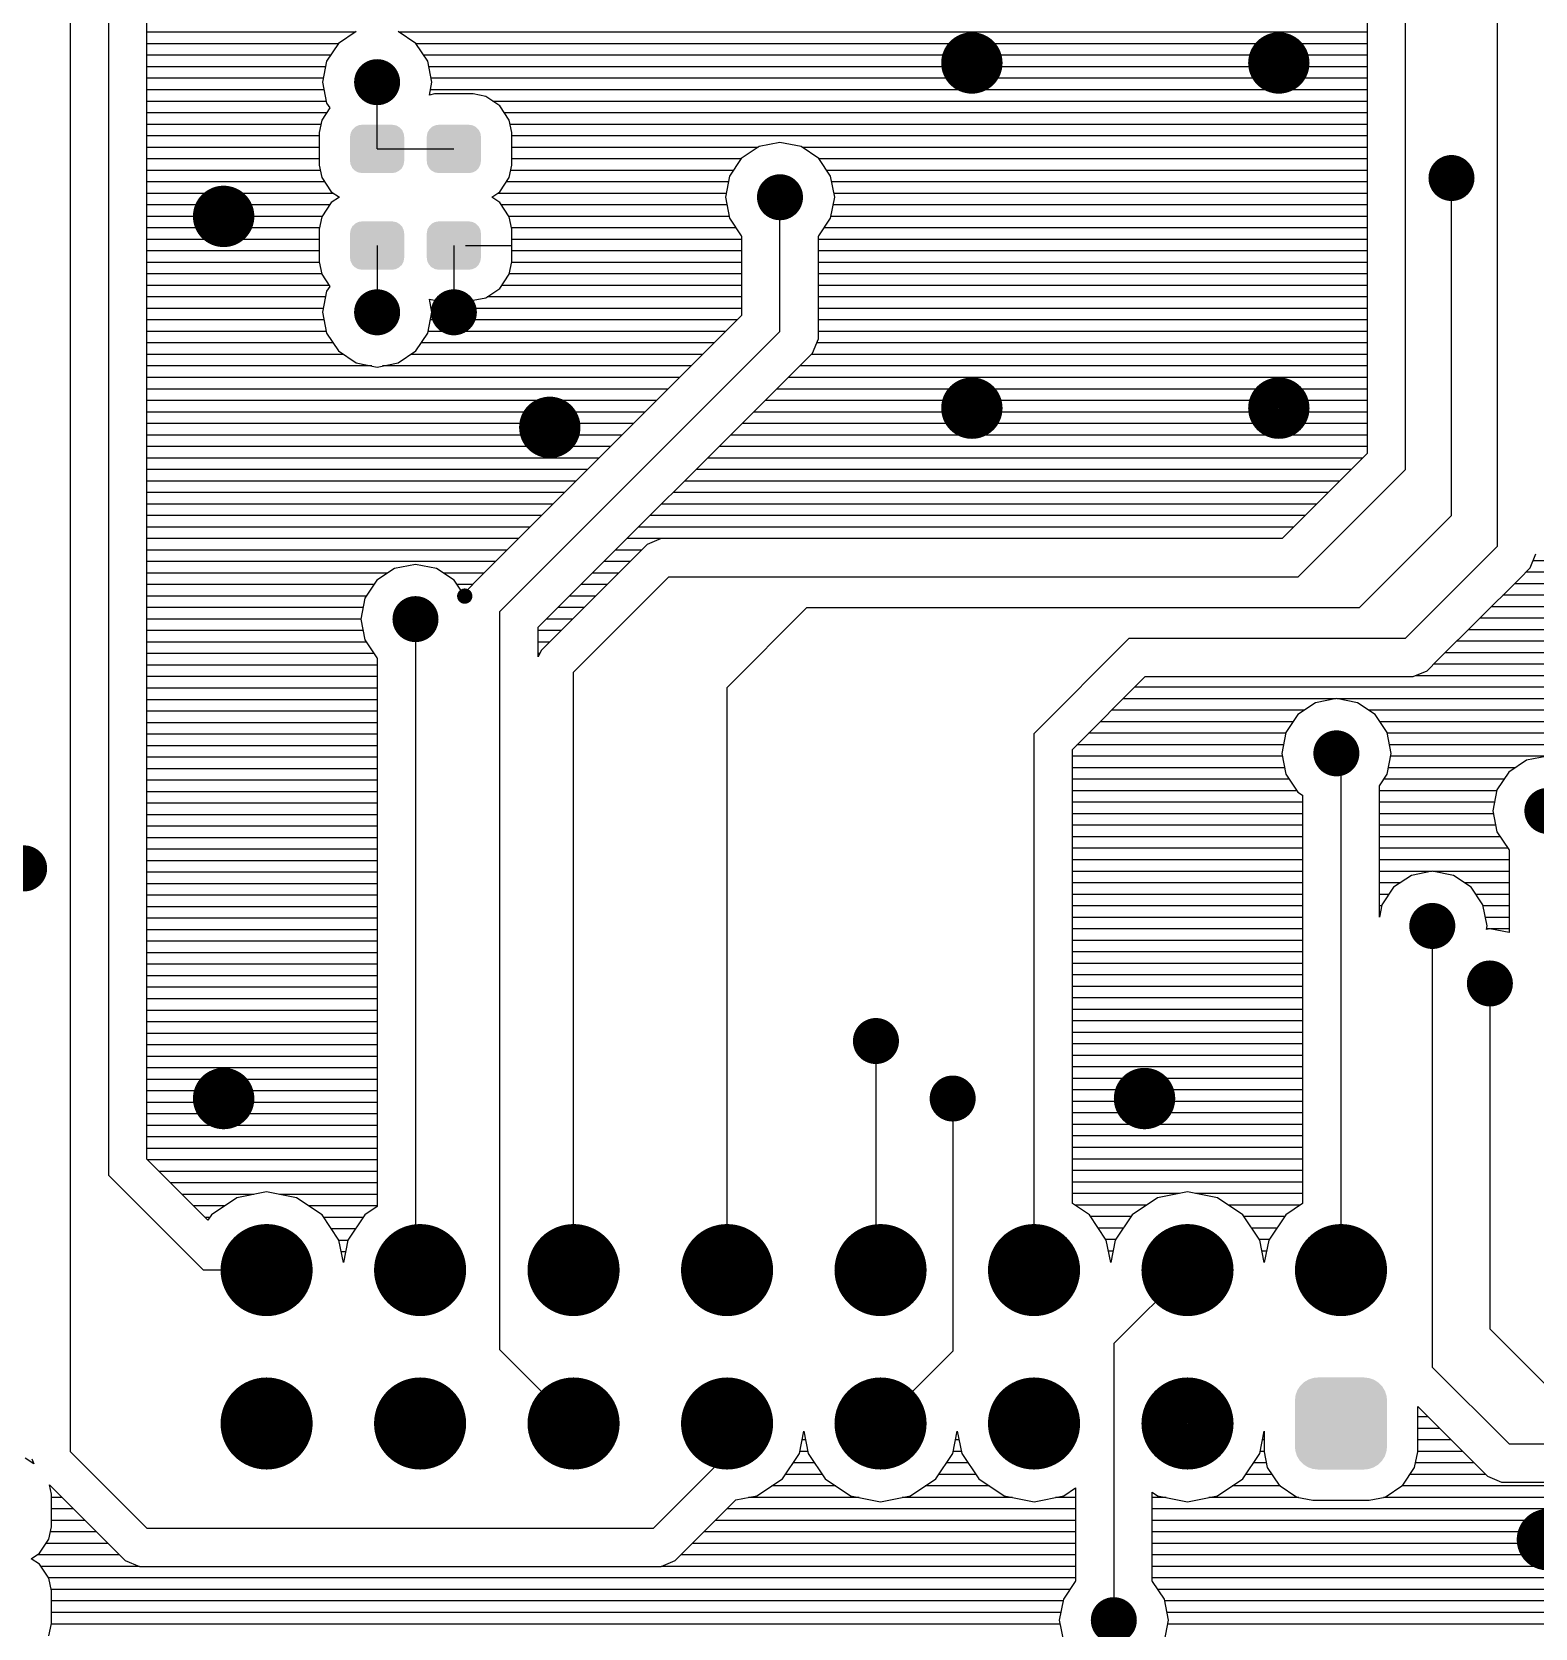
# Model space of a CAD drawing. Extents: x 295 to 953, y 10 to 290.
# Drawn here: x 622 to 676.7, y 134.7 to 192.8 of the extents above; entities that cross this region are included whole.
import ezdxf

# ---------------------------------------------------------------- set-up
doc = ezdxf.new("R2010")
doc.units = 0
doc.header["$LTSCALE"] = 5
doc.header["$MEASUREMENT"] = 0
doc.layers.get('0').update_dxf_attribs({"linetype": 'CONTINUOUS', "lineweight": 25})
doc.layers.add('DV-DPO-A6_BOT', color=7, linetype='CONTINUOUS')

msp = doc.modelspace()

# ---------------------------------------------------------------- linework, layer by layer
for points, const_width in [([(656.757, 191.657, -1), (655.64, 191.657, -1)], 1.118), ([(667.933, 191.657, -1), (666.816, 191.657, -1)], 1.118), ([(634.964, 190.958, -1), (634.126, 190.958, -1)], 0.838), ([(674.08, 187.466, -1), (673.242, 187.466, -1)], 0.838), ([(649.632, 186.767, -1), (648.794, 186.767, -1)], 0.838), ([(629.516, 186.069, -1), (628.398, 186.069, -1)], 1.118), ([(634.964, 182.576, -1), (634.126, 182.576, -1)], 0.838), ([(637.758, 182.576, -1), (636.92, 182.576, -1)], 0.838), ([(656.757, 179.084, -1), (655.64, 179.084, -1)], 1.118), ([(667.933, 179.084, -1), (666.816, 179.084, -1)], 1.118), ([(641.39, 178.385, -1), (640.273, 178.385, -1)], 1.118), ([(636.361, 171.4, -1), (635.523, 171.4, -1)], 0.838), ([(637.875, 172.238, -1), (637.596, 172.238, -1)], 0.279), ([(669.889, 166.511, -1), (669.051, 166.511, -1)], 0.838), ([(677.572, 164.415, -1), (676.734, 164.415, -1)], 0.838), ([(622.112, 162.32, -1), (621.273, 162.32, -1)], 0.838), ([(673.381, 160.224, -1), (672.543, 160.224, -1)], 0.838), ([(675.477, 158.129, -1), (674.639, 158.129, -1)], 0.838), ([(653.125, 156.033, -1), (652.287, 156.033, -1)], 0.838), ([(629.516, 153.938, -1), (628.398, 153.938, -1)], 1.118), ([(655.919, 153.938, -1), (655.081, 153.938, -1)], 0.838), ([(663.044, 153.938, -1), (661.926, 153.938, -1)], 1.118), ([(631.36, 147.69, -1), (629.683, 147.69, -1)], 1.676), ([(636.948, 147.69, -1), (635.271, 147.69, -1)], 1.676), ([(642.536, 147.69, -1), (640.859, 147.69, -1)], 1.676), ([(648.124, 147.69, -1), (646.447, 147.69, -1)], 1.676), ([(653.712, 147.69, -1), (652.035, 147.69, -1)], 1.676), ([(659.3, 147.69, -1), (657.623, 147.69, -1)], 1.676), ([(664.888, 147.69, -1), (663.211, 147.69, -1)], 1.676), ([(670.476, 147.69, -1), (668.799, 147.69, -1)], 1.676), ([(631.36, 142.102, -1), (629.683, 142.102, -1)], 1.676), ([(636.948, 142.102, -1), (635.271, 142.102, -1)], 1.676), ([(642.536, 142.102, -1), (640.859, 142.102, -1)], 1.676), ([(648.124, 142.102, -1), (646.447, 142.102, -1)], 1.676), ([(653.712, 142.102, -1), (652.035, 142.102, -1)], 1.676), ([(659.3, 142.102, -1), (657.623, 142.102, -1)], 1.676), ([(664.888, 142.102, -1), (663.211, 142.102, -1)], 1.676), ([(677.712, 137.872, -1), (676.595, 137.872, -1)], 1.118), ([(661.786, 134.938, -1), (660.948, 134.938, -1)], 0.838)]:
    msp.add_lwpolyline(points, format="xyb", close=True, dxfattribs=dict(const_width=const_width))
for points in [[(635.534, 188.086), (635.534, 188.969), (633.556, 188.086), (633.556, 188.969)], [(635.531, 188.969), (635.513, 189.093), (633.559, 188.969), (633.579, 189.093)], [(635.513, 189.093), (635.507, 189.107), (633.579, 189.093), (633.581, 189.107)], [(635.507, 189.107), (635.453, 189.219), (633.581, 189.107), (633.639, 189.219)], [(635.453, 189.219), (635.442, 189.23), (633.639, 189.219), (633.645, 189.23)], [(635.442, 189.23), (635.356, 189.319), (633.645, 189.23), (633.736, 189.319)], [(635.356, 189.319), (635.34, 189.328), (633.736, 189.319), (633.745, 189.328)], [(635.34, 189.328), (635.233, 189.384), (633.745, 189.328), (633.862, 189.384)], [(635.233, 189.384), (635.206, 189.389), (633.862, 189.384), (633.871, 189.389)], [(635.206, 189.389), (635.095, 189.407), (633.871, 189.389), (633.994, 189.407)], [(638.328, 188.086), (638.328, 188.969), (636.35, 188.086), (636.35, 188.969)], [(638.325, 188.969), (638.307, 189.093), (636.353, 188.969), (636.373, 189.093)], [(638.307, 189.093), (638.301, 189.107), (636.373, 189.093), (636.375, 189.107)], [(638.301, 189.107), (638.247, 189.219), (636.375, 189.107), (636.433, 189.219)], [(638.247, 189.219), (638.236, 189.23), (636.433, 189.219), (636.439, 189.23)], [(638.236, 189.23), (638.15, 189.319), (636.439, 189.23), (636.53, 189.319)], [(638.15, 189.319), (638.134, 189.328), (636.53, 189.319), (636.539, 189.328)], [(638.134, 189.328), (638.027, 189.384), (636.539, 189.328), (636.656, 189.384)], [(638.027, 189.384), (638, 189.389), (636.656, 189.384), (636.665, 189.389)], [(638, 189.389), (637.889, 189.407), (636.665, 189.389), (636.788, 189.407)], [(635.511, 187.962), (635.531, 188.086), (633.576, 187.962), (633.559, 188.086)], [(635.509, 187.948), (635.511, 187.962), (633.583, 187.948), (633.576, 187.962)], [(635.451, 187.836), (635.509, 187.948), (633.637, 187.836), (633.583, 187.948)], [(635.445, 187.824), (635.451, 187.836), (633.648, 187.824), (633.637, 187.836)], [(635.353, 187.735), (635.445, 187.824), (633.733, 187.735), (633.648, 187.824)], [(638.305, 187.962), (638.325, 188.086), (636.37, 187.962), (636.353, 188.086)], [(638.303, 187.948), (638.305, 187.962), (636.377, 187.948), (636.37, 187.962)], [(638.245, 187.836), (638.303, 187.948), (636.431, 187.836), (636.377, 187.948)], [(638.239, 187.824), (638.245, 187.836), (636.442, 187.824), (636.431, 187.836)], [(638.147, 187.735), (638.239, 187.824), (636.527, 187.735), (636.442, 187.824)], [(635.345, 187.727), (635.353, 187.735), (633.75, 187.727), (633.733, 187.735)], [(635.228, 187.67), (635.345, 187.727), (633.857, 187.67), (633.75, 187.727)], [(635.219, 187.666), (635.228, 187.67), (633.883, 187.666), (633.857, 187.67)], [(635.095, 187.647), (635.219, 187.666), (633.994, 187.647), (633.883, 187.666)], [(638.139, 187.727), (638.147, 187.735), (636.544, 187.727), (636.527, 187.735)], [(638.022, 187.67), (638.139, 187.727), (636.651, 187.67), (636.544, 187.727)], [(638.013, 187.666), (638.022, 187.67), (636.677, 187.666), (636.651, 187.67)], [(637.889, 187.647), (638.013, 187.666), (636.788, 187.647), (636.677, 187.666)], [(635.531, 185.448), (635.513, 185.572), (633.559, 185.448), (633.579, 185.572)], [(635.513, 185.572), (635.507, 185.586), (633.579, 185.572), (633.581, 185.586)], [(635.507, 185.586), (635.453, 185.698), (633.581, 185.586), (633.639, 185.698)], [(635.453, 185.698), (635.442, 185.71), (633.639, 185.698), (633.645, 185.71)], [(635.442, 185.71), (635.356, 185.799), (633.645, 185.71), (633.736, 185.799)], [(635.356, 185.799), (635.34, 185.807), (633.736, 185.799), (633.745, 185.807)], [(635.34, 185.807), (635.233, 185.864), (633.745, 185.807), (633.862, 185.864)], [(635.233, 185.864), (635.206, 185.868), (633.862, 185.864), (633.871, 185.868)], [(635.206, 185.868), (635.095, 185.887), (633.871, 185.868), (633.994, 185.887)], [(638.325, 185.448), (638.307, 185.572), (636.353, 185.448), (636.373, 185.572)], [(638.307, 185.572), (638.301, 185.586), (636.373, 185.572), (636.375, 185.586)], [(638.301, 185.586), (638.247, 185.698), (636.375, 185.586), (636.433, 185.698)], [(638.247, 185.698), (638.236, 185.71), (636.433, 185.698), (636.439, 185.71)], [(638.236, 185.71), (638.15, 185.799), (636.439, 185.71), (636.53, 185.799)], [(638.15, 185.799), (638.134, 185.807), (636.53, 185.799), (636.539, 185.807)], [(638.134, 185.807), (638.027, 185.864), (636.539, 185.807), (636.656, 185.864)], [(638.027, 185.864), (638, 185.868), (636.656, 185.864), (636.665, 185.868)], [(638, 185.868), (637.889, 185.887), (636.665, 185.868), (636.788, 185.887)], [(635.534, 184.565), (635.534, 185.448), (633.556, 184.565), (633.556, 185.448)], [(638.328, 184.565), (638.328, 185.448), (636.35, 184.565), (636.35, 185.448)], [(635.511, 184.442), (635.531, 184.565), (633.576, 184.442), (633.559, 184.565)], [(635.509, 184.428), (635.511, 184.442), (633.583, 184.428), (633.576, 184.442)], [(635.451, 184.316), (635.509, 184.428), (633.637, 184.316), (633.583, 184.428)], [(635.445, 184.304), (635.451, 184.316), (633.648, 184.304), (633.637, 184.316)], [(635.353, 184.215), (635.445, 184.304), (633.733, 184.215), (633.648, 184.304)], [(638.305, 184.442), (638.325, 184.565), (636.37, 184.442), (636.353, 184.565)], [(638.303, 184.428), (638.305, 184.442), (636.377, 184.428), (636.37, 184.442)], [(638.245, 184.316), (638.303, 184.428), (636.431, 184.316), (636.377, 184.428)], [(638.239, 184.304), (638.245, 184.316), (636.442, 184.304), (636.431, 184.316)], [(638.147, 184.215), (638.239, 184.304), (636.527, 184.215), (636.442, 184.304)], [(635.345, 184.206), (635.353, 184.215), (633.75, 184.206), (633.733, 184.215)], [(635.228, 184.15), (635.345, 184.206), (633.857, 184.15), (633.75, 184.206)], [(635.219, 184.145), (635.228, 184.15), (633.883, 184.145), (633.857, 184.15)], [(635.095, 184.127), (635.219, 184.145), (633.994, 184.127), (633.883, 184.145)], [(638.139, 184.206), (638.147, 184.215), (636.544, 184.206), (636.527, 184.215)], [(638.022, 184.15), (638.139, 184.206), (636.651, 184.15), (636.544, 184.206)], [(638.013, 184.145), (638.022, 184.15), (636.677, 184.145), (636.651, 184.15)], [(637.889, 184.127), (638.013, 184.145), (636.788, 184.127), (636.677, 184.145)], [(671.011, 143.585), (670.974, 143.609), (668.269, 143.585), (668.294, 143.609)], [(670.974, 143.609), (670.849, 143.691), (668.294, 143.609), (668.433, 143.691)], [(670.849, 143.691), (670.803, 143.707), (668.433, 143.691), (668.461, 143.707)], [(670.803, 143.707), (670.668, 143.756), (668.461, 143.707), (668.62, 143.756)], [(670.668, 143.756), (670.598, 143.764), (668.62, 143.756), (668.646, 143.764)], [(670.598, 143.764), (670.476, 143.779), (668.646, 143.764), (668.799, 143.779)], [(671.314, 142.94), (671.3, 143.094), (667.961, 142.94), (667.979, 143.094)], [(671.3, 143.094), (671.288, 143.132), (667.979, 143.094), (667.983, 143.132)], [(671.288, 143.132), (671.243, 143.279), (667.983, 143.132), (668.036, 143.279)], [(671.243, 143.279), (671.222, 143.314), (668.036, 143.279), (668.049, 143.314)], [(671.222, 143.314), (671.145, 143.445), (668.049, 143.314), (668.135, 143.445)], [(671.145, 143.445), (671.115, 143.476), (668.135, 143.445), (668.155, 143.476)], [(671.115, 143.476), (671.011, 143.585), (668.155, 143.476), (668.269, 143.585)], [(671.314, 141.264), (671.314, 142.94), (667.961, 141.264), (667.961, 142.94)], [(671.296, 141.11), (671.314, 141.264), (667.975, 141.11), (667.961, 141.264)], [(671.292, 141.072), (671.296, 141.11), (667.987, 141.072), (667.975, 141.11)], [(671.239, 140.926), (671.292, 141.072), (668.032, 140.926), (667.987, 141.072)], [(671.226, 140.89), (671.239, 140.926), (668.053, 140.89), (668.032, 140.926)], [(671.14, 140.759), (671.226, 140.89), (668.13, 140.759), (668.053, 140.89)], [(671.12, 140.728), (671.14, 140.759), (668.16, 140.728), (668.13, 140.759)], [(671.006, 140.619), (671.12, 140.728), (668.264, 140.619), (668.16, 140.728)], [(670.981, 140.595), (671.006, 140.619), (668.301, 140.595), (668.264, 140.619)], [(670.842, 140.514), (670.981, 140.595), (668.426, 140.514), (668.301, 140.595)], [(670.814, 140.497), (670.842, 140.514), (668.472, 140.497), (668.426, 140.514)], [(670.655, 140.448), (670.814, 140.497), (668.607, 140.448), (668.472, 140.497)], [(670.629, 140.44), (670.655, 140.448), (668.677, 140.44), (668.607, 140.448)], [(670.476, 140.426), (670.629, 140.44), (668.799, 140.426), (668.677, 140.44)]]:
    msp.add_solid(points)
at = {"layer": 'DV-DPO-A6_BOT'}
for p, q in [((624.766, 221.273), (624.766, 151.144)), ((626.163, 151.725), (626.163, 220.999)), ((623.369, 220.435), (623.369, 141.085)), ((670.587, 215.685), (670.587, 177.43)), ((671.984, 176.848), (671.984, 215.406)), ((675.337, 174.054), (675.337, 214.288)), ((633.746, 192.774), (626.163, 192.774)), ((633.785, 192.802), (633.137, 192.372)), ((635.959, 192.372), (635.31, 192.802)), ((670.587, 192.774), (635.35, 192.774)), ((633.131, 192.355), (626.163, 192.355)), ((632.846, 191.936), (626.163, 191.936)), ((633.137, 192.372), (632.706, 191.724)), ((636.389, 191.724), (635.959, 192.372)), ((670.587, 192.355), (635.964, 192.355)), ((670.587, 191.936), (636.249, 191.936)), ((632.667, 191.517), (626.163, 191.517)), ((632.706, 191.724), (632.556, 190.958)), ((636.54, 190.958), (636.389, 191.724)), ((670.587, 191.517), (636.428, 191.517)), ((632.584, 191.098), (626.163, 191.098)), ((632.556, 190.958), (632.706, 190.198)), ((634.545, 188.527), (634.545, 190.958)), ((636.45, 190.489), (636.54, 190.958)), ((670.587, 191.098), (636.512, 191.098)), ((632.611, 190.679), (626.163, 190.679)), ((632.695, 190.26), (626.163, 190.26)), ((632.706, 190.198), (632.824, 190.019)), ((636.64, 190.528), (636.45, 190.489)), ((670.587, 190.679), (636.484, 190.679)), ((638.043, 190.528), (636.64, 190.528)), ((638.501, 190.438), (638.043, 190.528)), ((639.015, 190.092), (638.501, 190.438)), ((670.587, 190.26), (638.758, 190.26)), ((632.706, 189.841), (626.163, 189.841)), ((632.533, 189.578), (632.438, 189.12)), ((632.824, 190.019), (632.533, 189.578)), ((639.356, 189.578), (639.015, 190.092)), ((670.587, 189.841), (639.183, 189.841)), ((639.451, 189.12), (639.356, 189.578)), ((632.5, 189.421), (626.163, 189.421)), ((632.438, 189.002), (626.163, 189.002)), ((632.438, 189.12), (632.438, 187.935)), ((670.587, 189.421), (639.39, 189.421)), ((639.451, 187.935), (639.451, 189.12)), ((670.587, 189.002), (639.451, 189.002)), ((632.438, 188.583), (626.163, 188.583)), ((634.545, 188.527), (637.339, 188.527)), ((648.414, 188.583), (639.451, 188.583)), ((648.453, 188.611), (647.805, 188.181)), ((649.213, 188.762), (648.453, 188.611)), ((649.979, 188.611), (649.213, 188.762)), ((650.627, 188.181), (649.979, 188.611)), ((670.587, 188.583), (650.018, 188.583)), ((632.438, 188.164), (626.163, 188.164)), ((632.438, 187.935), (632.533, 187.482)), ((639.356, 187.482), (639.451, 187.935)), ((647.8, 188.164), (639.451, 188.164)), ((647.805, 188.181), (647.375, 187.533)), ((651.057, 187.533), (650.627, 188.181)), ((670.587, 188.164), (650.633, 188.164)), ((632.477, 187.745), (626.163, 187.745)), ((632.634, 187.326), (626.163, 187.326)), ((632.533, 187.482), (632.874, 186.968)), ((639.015, 186.968), (639.356, 187.482)), ((647.336, 187.326), (639.256, 187.326)), ((647.515, 187.745), (639.412, 187.745)), ((647.375, 187.533), (647.224, 186.767)), ((670.587, 187.745), (650.918, 187.745)), ((651.208, 186.767), (651.057, 187.533)), ((670.587, 187.326), (651.097, 187.326)), ((673.661, 175.172), (673.661, 187.466)), ((632.958, 186.907), (626.163, 186.907)), ((632.874, 186.968), (633.17, 186.767)), ((633.17, 186.767), (632.874, 186.572)), ((638.719, 186.767), (639.015, 186.968)), ((639.015, 186.572), (638.719, 186.767)), ((647.252, 186.907), (638.931, 186.907)), ((647.224, 186.767), (647.375, 186.007)), ((649.213, 181.878), (649.213, 186.767)), ((651.057, 186.007), (651.208, 186.767)), ((670.587, 186.907), (651.18, 186.907)), ((632.818, 186.488), (626.163, 186.488)), ((632.539, 186.069), (626.163, 186.069)), ((632.533, 186.057), (632.438, 185.605)), ((632.874, 186.572), (632.533, 186.057)), ((639.356, 186.057), (639.015, 186.572)), ((647.28, 186.488), (639.071, 186.488)), ((647.364, 186.069), (639.351, 186.069)), ((639.451, 185.605), (639.356, 186.057)), ((670.587, 186.069), (651.069, 186.069)), ((670.587, 186.488), (651.152, 186.488)), ((632.449, 185.65), (626.163, 185.65)), ((632.438, 185.605), (632.438, 184.415)), ((647.61, 185.65), (639.44, 185.65)), ((639.451, 184.415), (639.451, 185.605)), ((647.375, 186.007), (647.805, 185.359)), ((650.627, 185.359), (651.057, 186.007)), ((670.587, 185.65), (650.823, 185.65)), ((632.438, 185.23), (626.163, 185.23)), ((634.545, 185.007), (634.545, 182.576)), ((637.339, 185.007), (637.339, 182.576)), ((637.758, 185.007), (639.451, 185.007)), ((647.816, 185.23), (639.451, 185.23)), ((647.805, 185.359), (647.816, 185.348)), ((647.816, 185.348), (647.816, 182.459)), ((650.61, 185.348), (650.627, 185.359)), ((650.61, 182.157), (650.61, 185.348)), ((670.587, 185.23), (650.61, 185.23)), ((632.438, 184.811), (626.163, 184.811)), ((632.444, 184.392), (626.163, 184.392)), ((632.438, 184.415), (632.533, 183.962)), ((637.339, 184.588), (637.339, 183.012)), ((639.356, 183.962), (639.451, 184.415)), ((647.816, 184.392), (639.446, 184.392)), ((647.816, 184.811), (639.451, 184.811)), ((670.587, 184.811), (650.61, 184.811)), ((670.587, 184.392), (650.61, 184.392)), ((632.528, 183.973), (626.163, 183.973)), ((632.533, 183.962), (632.824, 183.52)), ((639.015, 183.448), (639.356, 183.962)), ((647.816, 183.973), (639.362, 183.973)), ((670.587, 183.973), (650.61, 183.973)), ((632.801, 183.554), (626.163, 183.554)), ((632.667, 183.135), (626.163, 183.135)), ((632.706, 183.342), (632.556, 182.576)), ((632.824, 183.52), (632.706, 183.342)), ((638.501, 183.101), (639.015, 183.448)), ((647.816, 183.135), (638.551, 183.135)), ((647.816, 183.554), (639.088, 183.554)), ((670.587, 183.554), (650.61, 183.554)), ((670.587, 183.135), (650.61, 183.135)), ((632.584, 182.716), (626.163, 182.716)), ((632.556, 182.576), (632.706, 181.816)), ((636.389, 181.816), (636.54, 182.576)), ((636.54, 182.576), (636.45, 183.051)), ((636.45, 183.051), (636.64, 183.012)), ((647.816, 182.716), (636.512, 182.716)), ((636.64, 183.012), (638.043, 183.012)), ((638.043, 183.012), (638.501, 183.101)), ((670.587, 182.716), (650.61, 182.716)), ((632.611, 182.297), (626.163, 182.297)), ((647.66, 182.297), (636.484, 182.297)), ((647.816, 182.459), (638.227, 172.864)), ((670.587, 182.297), (650.61, 182.297)), ((650.61, 181.604), (650.61, 182.157)), ((632.695, 181.878), (626.163, 181.878)), ((632.941, 181.459), (626.163, 181.459)), ((632.706, 181.816), (633.137, 181.168)), ((635.959, 181.168), (636.389, 181.816)), ((646.822, 181.459), (636.154, 181.459)), ((647.241, 181.878), (636.4, 181.878)), ((639.015, 171.68), (649.213, 181.878)), ((650.398, 181.09), (650.61, 181.604)), ((670.587, 181.459), (650.555, 181.459)), ((670.587, 181.878), (650.61, 181.878)), ((633.327, 181.039), (626.163, 181.039)), ((633.137, 181.168), (633.785, 180.738)), ((635.31, 180.738), (635.959, 181.168)), ((646.403, 181.039), (635.769, 181.039)), ((650.007, 180.693), (650.398, 181.09)), ((670.587, 181.039), (650.353, 181.039)), ((634.355, 180.62), (626.163, 180.62)), ((633.785, 180.738), (634.545, 180.581)), ((634.545, 180.581), (635.31, 180.738)), ((645.984, 180.62), (634.74, 180.62)), ((640.412, 171.104), (650.007, 180.693)), ((670.587, 180.62), (649.934, 180.62)), ((645.564, 180.201), (626.163, 180.201)), ((645.145, 179.782), (626.163, 179.782)), ((670.587, 179.782), (649.096, 179.782)), ((670.587, 180.201), (649.515, 180.201)), ((644.726, 179.363), (626.163, 179.363)), ((670.587, 179.363), (648.677, 179.363)), ((644.307, 178.944), (626.163, 178.944)), ((643.888, 178.525), (626.163, 178.525)), ((670.587, 178.525), (647.839, 178.525)), ((670.587, 178.944), (648.258, 178.944)), ((643.469, 178.106), (626.163, 178.106)), ((670.587, 178.106), (647.42, 178.106)), ((643.05, 177.687), (626.163, 177.687)), ((670.587, 177.687), (647.001, 177.687)), ((670.587, 177.43), (667.497, 174.334)), ((642.631, 177.268), (626.163, 177.268)), ((642.212, 176.848), (626.163, 176.848)), ((670.012, 176.848), (646.162, 176.848)), ((670.431, 177.268), (646.581, 177.268)), ((668.073, 172.937), (671.984, 176.848)), ((641.793, 176.429), (626.163, 176.429)), ((669.593, 176.429), (645.743, 176.429)), ((641.373, 176.01), (626.163, 176.01)), ((640.954, 175.591), (626.163, 175.591)), ((668.755, 175.591), (644.905, 175.591)), ((669.174, 176.01), (645.324, 176.01)), ((640.535, 175.172), (626.163, 175.172)), ((668.336, 175.172), (644.486, 175.172)), ((670.308, 171.819), (673.661, 175.172)), ((640.116, 174.753), (626.163, 174.753)), ((667.916, 174.753), (644.067, 174.753)), ((639.697, 174.334), (626.163, 174.334)), ((639.278, 173.915), (626.163, 173.915)), ((644.374, 174.121), (640.513, 170.26)), ((644.167, 173.915), (643.229, 173.915)), ((667.497, 174.334), (643.648, 174.334)), ((644.888, 174.334), (644.374, 174.121)), ((667.497, 174.334), (644.888, 174.334)), ((671.984, 170.702), (675.337, 174.054)), ((638.859, 173.496), (626.163, 173.496)), ((635.942, 173.395), (635.182, 173.244)), ((636.707, 173.244), (635.942, 173.395)), ((643.748, 173.496), (642.81, 173.496)), ((676.131, 172.87), (676.522, 173.266)), ((676.522, 173.266), (676.734, 173.781)), ((681.847, 173.529), (676.634, 173.529)), ((634.936, 173.077), (626.163, 173.077)), ((634.534, 172.814), (634.103, 172.166)), ((635.182, 173.244), (634.534, 172.814)), ((637.356, 172.814), (636.707, 173.244)), ((638.44, 173.077), (636.953, 173.077)), ((637.736, 172.238), (637.356, 172.814)), ((638.227, 172.864), (637.836, 172.473)), ((641.698, 169.472), (645.162, 172.937)), ((643.329, 173.077), (642.39, 173.077)), ((645.162, 172.937), (668.073, 172.937)), ((673.169, 169.914), (676.131, 172.87)), ((683.021, 172.691), (675.952, 172.691)), ((682.395, 173.11), (676.371, 173.11)), ((634.433, 172.657), (626.163, 172.657)), ((634.154, 172.238), (626.163, 172.238)), ((634.103, 172.166), (633.953, 171.4)), ((638.021, 172.657), (637.456, 172.657)), ((637.836, 172.473), (637.736, 172.238)), ((642.491, 172.238), (641.552, 172.238)), ((642.91, 172.657), (641.971, 172.657)), ((683.652, 172.272), (675.533, 172.272)), ((634.036, 171.819), (626.163, 171.819)), ((639.015, 144.784), (639.015, 171.68)), ((642.072, 171.819), (641.133, 171.819)), ((647.286, 168.913), (650.191, 171.819)), ((650.191, 171.819), (670.308, 171.819)), ((684.278, 171.853), (675.114, 171.853)), ((633.953, 171.4), (626.163, 171.4)), ((634.036, 170.981), (626.163, 170.981)), ((633.953, 171.4), (634.103, 170.64)), ((635.942, 171.4), (635.942, 147.858)), ((640.412, 170.025), (640.412, 171.104)), ((641.234, 170.981), (640.412, 170.981)), ((641.653, 171.4), (640.714, 171.4)), ((697.734, 171.015), (674.276, 171.015)), ((685.932, 171.434), (674.695, 171.434)), ((634.154, 170.562), (626.163, 170.562)), ((634.103, 170.64), (634.534, 169.992)), ((640.815, 170.562), (640.412, 170.562)), ((658.462, 167.237), (661.926, 170.702)), ((661.926, 170.702), (671.984, 170.702)), ((711.603, 170.595), (673.856, 170.595)), ((634.433, 170.143), (626.163, 170.143)), ((634.534, 169.992), (634.545, 169.981)), ((634.545, 169.981), (634.545, 150.009)), ((640.513, 170.26), (640.412, 170.025)), ((640.463, 170.143), (640.412, 170.143)), ((672.778, 169.517), (673.169, 169.914)), ((711.52, 170.176), (673.437, 170.176)), ((634.545, 169.724), (626.163, 169.724)), ((634.545, 169.305), (626.163, 169.305)), ((641.698, 147.69), (641.698, 169.472)), ((659.859, 166.656), (662.507, 169.305)), ((662.507, 169.305), (672.264, 169.305)), ((672.264, 169.305), (672.778, 169.517)), ((711.615, 169.338), (672.348, 169.338)), ((711.531, 169.757), (673.018, 169.757)), ((634.545, 168.886), (626.163, 168.886)), ((647.286, 147.69), (647.286, 168.913)), ((711.849, 168.919), (662.122, 168.919)), ((634.545, 168.466), (626.163, 168.466)), ((634.545, 168.047), (626.163, 168.047)), ((668.302, 168.081), (661.283, 168.081)), ((669.453, 168.5), (661.703, 168.5)), ((668.71, 168.355), (668.062, 167.924)), ((669.47, 168.506), (668.71, 168.355)), ((670.235, 168.355), (669.47, 168.506)), ((681.328, 168.5), (669.492, 168.5)), ((670.884, 167.924), (670.235, 168.355)), ((680.177, 168.081), (670.643, 168.081)), ((634.545, 167.628), (626.163, 167.628)), ((667.888, 167.662), (660.864, 167.662)), ((668.062, 167.924), (667.631, 167.276)), ((671.314, 167.276), (670.884, 167.924)), ((679.763, 167.662), (671.057, 167.662)), ((634.545, 167.209), (626.163, 167.209)), ((658.462, 147.69), (658.462, 167.237)), ((667.626, 167.243), (660.445, 167.243)), ((667.631, 167.276), (667.481, 166.511)), ((671.465, 166.511), (671.314, 167.276)), ((679.5, 167.243), (671.32, 167.243)), ((634.545, 166.79), (626.163, 166.79)), ((634.545, 166.371), (626.163, 166.371)), ((659.859, 150.115), (659.859, 166.656)), ((667.497, 166.404), (659.859, 166.404)), ((667.542, 166.824), (660.026, 166.824)), ((667.481, 166.511), (667.631, 165.751)), ((669.47, 166.511), (669.638, 166.349)), ((669.638, 166.349), (669.638, 147.69)), ((671.314, 165.751), (671.465, 166.511)), ((679.417, 166.824), (671.403, 166.824)), ((677.137, 166.404), (671.448, 166.404)), ((677.153, 166.41), (676.393, 166.259)), ((634.545, 165.952), (626.163, 165.952)), ((667.581, 165.985), (659.859, 165.985)), ((667.631, 165.751), (668.062, 165.102)), ((671.035, 165.332), (671.314, 165.751)), ((675.986, 165.985), (671.364, 165.985)), ((675.745, 165.829), (675.315, 165.181)), ((676.393, 166.259), (675.745, 165.829)), ((634.545, 165.533), (626.163, 165.533)), ((634.545, 165.114), (626.163, 165.114)), ((667.749, 165.566), (659.859, 165.566)), ((668.034, 165.147), (659.859, 165.147)), ((671.035, 160.548), (671.035, 165.332)), ((675.309, 165.147), (671.035, 165.147)), ((675.572, 165.566), (671.197, 165.566)), ((675.315, 165.181), (675.164, 164.415)), ((634.545, 164.695), (626.163, 164.695)), ((668.241, 164.728), (659.859, 164.728)), ((668.062, 165.102), (668.241, 164.985)), ((668.241, 164.985), (668.241, 150.115)), ((675.226, 164.728), (671.035, 164.728)), ((634.545, 164.275), (626.163, 164.275)), ((668.241, 164.309), (659.859, 164.309)), ((675.181, 164.309), (671.035, 164.309)), ((675.164, 164.415), (675.315, 163.655)), ((634.545, 163.856), (626.163, 163.856)), ((634.545, 163.437), (626.163, 163.437)), ((668.241, 163.89), (659.859, 163.89)), ((668.241, 163.471), (659.859, 163.471)), ((675.265, 163.89), (671.035, 163.89)), ((675.432, 163.471), (671.035, 163.471)), ((675.315, 163.655), (675.745, 163.007)), ((634.545, 163.018), (626.163, 163.018)), ((668.241, 163.052), (659.859, 163.052)), ((675.717, 163.052), (671.035, 163.052)), ((675.745, 163.007), (675.756, 162.996)), ((675.756, 162.996), (675.756, 159.984)), ((634.545, 162.599), (626.163, 162.599)), ((668.241, 162.633), (659.859, 162.633)), ((668.241, 162.213), (659.859, 162.213)), ((675.756, 162.633), (671.035, 162.633)), ((672.946, 162.213), (671.035, 162.213)), ((672.962, 162.219), (672.202, 162.068)), ((673.728, 162.068), (672.962, 162.219)), ((675.756, 162.213), (672.985, 162.213)), ((634.545, 162.18), (626.163, 162.18)), ((634.545, 161.761), (626.163, 161.761)), ((668.241, 161.794), (659.859, 161.794)), ((671.795, 161.794), (671.035, 161.794)), ((671.554, 161.638), (671.124, 160.99)), ((672.202, 162.068), (671.554, 161.638)), ((674.376, 161.638), (673.728, 162.068)), ((675.756, 161.794), (674.136, 161.794)), ((674.806, 160.99), (674.376, 161.638)), ((634.545, 161.342), (626.163, 161.342)), ((668.241, 161.375), (659.859, 161.375)), ((671.381, 161.375), (671.035, 161.375)), ((675.756, 161.375), (674.549, 161.375)), ((634.545, 160.923), (626.163, 160.923)), ((634.545, 160.504), (626.163, 160.504)), ((668.241, 160.956), (659.859, 160.956)), ((668.241, 160.537), (659.859, 160.537)), ((671.124, 160.99), (671.035, 160.548)), ((671.118, 160.956), (671.035, 160.956)), ((674.957, 160.224), (674.806, 160.99)), ((675.756, 160.956), (674.812, 160.956)), ((675.756, 160.537), (674.896, 160.537)), ((634.545, 160.084), (626.163, 160.084)), ((668.241, 160.118), (659.859, 160.118)), ((672.962, 160.224), (672.962, 144.159)), ((674.935, 160.101), (674.957, 160.224)), ((675.058, 160.124), (674.935, 160.101)), ((675.041, 160.118), (674.941, 160.118)), ((675.756, 159.984), (675.058, 160.124)), ((675.756, 160.118), (675.08, 160.118)), ((634.545, 159.665), (626.163, 159.665)), ((668.241, 159.699), (659.859, 159.699)), ((634.545, 159.246), (626.163, 159.246)), ((634.545, 158.827), (626.163, 158.827)), ((668.241, 159.28), (659.859, 159.28)), ((668.241, 158.861), (659.859, 158.861)), ((634.545, 158.408), (626.163, 158.408)), ((668.241, 158.442), (659.859, 158.442)), ((634.545, 157.989), (626.163, 157.989)), ((634.545, 157.57), (626.163, 157.57)), ((668.241, 158.022), (659.859, 158.022)), ((668.241, 157.603), (659.859, 157.603)), ((675.058, 158.129), (675.058, 145.556)), ((634.545, 157.151), (626.163, 157.151)), ((668.241, 157.184), (659.859, 157.184)), ((634.545, 156.732), (626.163, 156.732)), ((668.241, 156.765), (659.859, 156.765)), ((634.545, 156.313), (626.163, 156.313)), ((634.545, 155.893), (626.163, 155.893)), ((652.706, 156.033), (652.706, 147.858)), ((668.241, 156.346), (659.859, 156.346)), ((668.241, 155.927), (659.859, 155.927)), ((634.545, 155.474), (626.163, 155.474)), ((668.241, 155.508), (659.859, 155.508)), ((634.545, 155.055), (626.163, 155.055)), ((668.241, 155.089), (659.859, 155.089)), ((668.241, 154.67), (659.859, 154.67)), ((634.545, 154.636), (626.163, 154.636)), ((634.545, 154.217), (626.163, 154.217)), ((668.241, 154.251), (659.859, 154.251)), ((634.545, 153.798), (626.163, 153.798)), ((655.5, 153.938), (655.5, 144.734)), ((668.241, 153.831), (659.859, 153.831)), ((634.545, 153.379), (626.163, 153.379)), ((634.545, 152.96), (626.163, 152.96)), ((668.241, 153.412), (659.859, 153.412)), ((668.241, 152.993), (659.859, 152.993)), ((634.545, 152.541), (626.163, 152.541)), ((668.241, 152.574), (659.859, 152.574)), ((634.545, 152.122), (626.163, 152.122)), ((668.241, 152.155), (659.859, 152.155)), ((628.376, 149.512), (626.163, 151.725)), ((634.545, 151.702), (626.185, 151.702)), ((634.545, 151.283), (626.604, 151.283)), ((668.241, 151.736), (659.859, 151.736)), ((668.241, 151.317), (659.859, 151.317)), ((628.225, 147.69), (624.766, 151.144)), ((634.545, 150.864), (627.023, 150.864)), ((668.241, 150.898), (659.859, 150.898)), ((630.052, 150.445), (627.443, 150.445)), ((628.99, 150.026), (627.862, 150.026)), ((629.432, 150.322), (628.51, 149.707)), ((630.522, 150.54), (629.432, 150.322)), ((631.611, 150.322), (630.522, 150.54)), ((634.545, 150.445), (630.991, 150.445)), ((632.539, 149.707), (631.611, 150.322)), ((634.545, 150.026), (632.053, 150.026)), ((634.545, 150.009), (634.098, 149.707)), ((663.753, 150.479), (659.859, 150.479)), ((660.479, 149.707), (659.859, 150.115)), ((662.569, 150.06), (659.942, 150.06)), ((662.96, 150.322), (662.038, 149.707)), ((664.05, 150.54), (662.96, 150.322)), ((665.139, 150.322), (664.05, 150.54)), ((668.241, 150.479), (664.346, 150.479)), ((666.067, 149.707), (665.139, 150.322)), ((668.157, 150.06), (665.53, 150.06)), ((668.241, 150.115), (667.626, 149.707)), ((628.443, 149.607), (628.281, 149.607)), ((628.51, 149.707), (628.376, 149.512)), ((633.153, 148.78), (632.539, 149.707)), ((634.031, 149.607), (632.6, 149.607)), ((634.098, 149.707), (633.478, 148.78)), ((661.093, 148.78), (660.479, 149.707)), ((661.993, 149.64), (660.518, 149.64)), ((662.038, 149.707), (661.418, 148.78)), ((666.681, 148.78), (666.067, 149.707)), ((667.581, 149.64), (666.106, 149.64)), ((667.626, 149.707), (667.006, 148.78)), ((633.751, 149.188), (632.88, 149.188)), ((661.714, 149.221), (660.797, 149.221)), ((667.302, 149.221), (666.385, 149.221)), ((633.316, 147.964), (633.153, 148.78)), ((633.478, 148.769), (633.153, 148.769)), ((633.394, 148.35), (633.237, 148.35)), ((633.478, 148.78), (633.316, 147.964)), ((661.434, 148.802), (661.077, 148.802)), ((661.256, 147.964), (661.093, 148.78)), ((661.339, 148.383), (661.172, 148.383)), ((661.418, 148.78), (661.256, 147.964)), ((667.022, 148.802), (666.665, 148.802)), ((666.844, 147.964), (666.681, 148.78)), ((666.927, 148.383), (666.76, 148.383)), ((667.006, 148.78), (666.844, 147.964)), ((630.522, 147.69), (628.225, 147.69)), ((635.942, 147.858), (636.11, 147.69)), ((652.706, 147.858), (652.874, 147.69)), ((664.05, 147.69), (661.367, 145.014)), ((675.058, 145.556), (677.852, 142.762)), ((641.698, 142.102), (639.015, 144.784)), ((661.367, 145.014), (661.367, 134.938)), ((655.5, 144.734), (652.874, 142.102)), ((672.962, 144.159), (675.756, 141.365)), ((672.432, 141.074), (672.432, 142.717)), ((672.432, 142.717), (674.968, 140.18)), ((647.286, 140.973), (647.286, 142.102)), ((672.806, 142.343), (672.432, 142.343)), ((673.225, 141.923), (672.432, 141.923)), ((649.917, 141.013), (650.08, 141.828)), ((650.141, 141.504), (650.018, 141.504)), ((650.08, 141.828), (650.242, 141.013)), ((655.505, 141.013), (655.668, 141.828)), ((655.729, 141.504), (655.606, 141.504)), ((655.668, 141.828), (655.83, 141.013)), ((666.681, 141.013), (666.844, 141.828)), ((666.844, 141.504), (666.782, 141.504)), ((666.844, 141.828), (666.844, 141.074)), ((673.644, 141.504), (672.432, 141.504)), ((675.756, 141.365), (785.421, 141.365)), ((622.045, 140.633), (621.737, 140.845)), ((621.972, 140.811), (622.022, 140.694)), ((622.022, 140.694), (622.045, 140.633)), ((623.369, 141.085), (626.163, 138.291)), ((644.603, 138.291), (647.286, 140.973)), ((649.303, 140.091), (649.917, 141.013)), ((650.225, 141.085), (649.934, 141.085)), ((650.242, 141.013), (650.862, 140.091)), ((654.891, 140.091), (655.505, 141.013)), ((655.813, 141.085), (655.522, 141.085)), ((655.83, 141.013), (656.45, 140.091)), ((666.067, 140.091), (666.681, 141.013)), ((666.844, 141.085), (666.698, 141.085)), ((666.844, 141.074), (666.955, 140.504)), ((672.32, 140.504), (672.432, 141.074)), ((674.063, 141.085), (672.432, 141.085)), ((650.75, 140.247), (649.409, 140.247)), ((650.471, 140.666), (649.688, 140.666)), ((656.338, 140.247), (654.997, 140.247)), ((656.059, 140.666), (655.276, 140.666)), ((667.129, 140.247), (666.173, 140.247)), ((666.922, 140.666), (666.452, 140.666)), ((666.955, 140.504), (667.391, 139.856)), ((671.884, 139.856), (672.32, 140.504)), ((674.901, 140.247), (672.147, 140.247)), ((674.482, 140.666), (672.353, 140.666)), ((674.968, 140.18), (675.483, 139.968)), ((622.687, 139.526), (622.62, 139.867)), ((622.62, 139.867), (624.984, 137.503)), ((622.654, 139.828), (622.626, 139.828)), ((648.375, 139.47), (649.303, 140.091)), ((651.247, 139.828), (648.912, 139.828)), ((650.862, 140.091), (651.784, 139.47)), ((653.963, 139.47), (654.891, 140.091)), ((656.835, 139.828), (654.5, 139.828)), ((656.45, 140.091), (657.372, 139.47)), ((659.551, 139.47), (659.97, 139.755)), ((659.97, 139.755), (659.97, 136.358)), ((662.764, 136.358), (662.764, 139.599)), ((662.764, 139.599), (662.96, 139.47)), ((665.139, 139.47), (666.067, 140.091)), ((667.43, 139.828), (665.676, 139.828)), ((667.391, 139.856), (668.034, 139.42)), ((671.241, 139.42), (671.884, 139.856)), ((733.894, 139.828), (671.85, 139.828)), ((675.483, 139.968), (733.989, 139.968)), ((622.687, 138.341), (622.687, 139.526)), ((623.073, 139.409), (622.687, 139.409)), ((623.492, 138.99), (622.687, 138.99)), ((645.788, 137.503), (647.61, 139.319)), ((659.97, 138.99), (647.28, 138.99)), ((647.61, 139.319), (648.375, 139.47)), ((652.091, 139.409), (648.068, 139.409)), ((651.784, 139.47), (652.874, 139.252)), ((652.874, 139.252), (653.963, 139.47)), ((657.679, 139.409), (653.656, 139.409)), ((657.372, 139.47), (658.462, 139.252)), ((658.462, 139.252), (659.551, 139.47)), ((659.97, 139.409), (659.244, 139.409)), ((663.267, 139.409), (662.764, 139.409)), ((733.363, 138.99), (662.764, 138.99)), ((662.96, 139.47), (664.05, 139.252)), ((664.05, 139.252), (665.139, 139.47)), ((668.101, 139.409), (664.832, 139.409)), ((668.034, 139.42), (668.609, 139.308)), ((668.609, 139.308), (670.666, 139.308)), ((670.666, 139.308), (671.241, 139.42)), ((733.615, 139.409), (671.18, 139.409)), ((623.911, 138.571), (622.687, 138.571)), ((659.97, 138.571), (646.861, 138.571)), ((733.279, 138.571), (662.764, 138.571)), ((622.251, 137.375), (622.592, 137.889)), ((622.592, 137.889), (622.687, 138.341)), ((624.33, 138.152), (622.648, 138.152)), ((626.163, 138.291), (644.603, 138.291)), ((659.97, 138.152), (646.442, 138.152)), ((733.195, 138.152), (662.764, 138.152)), ((621.955, 137.174), (622.251, 137.375)), ((625.168, 137.313), (622.167, 137.313)), ((624.749, 137.732), (622.492, 137.732)), ((624.984, 137.503), (625.375, 137.107)), ((645.397, 137.107), (645.788, 137.503)), ((659.97, 137.313), (645.604, 137.313)), ((659.97, 137.732), (646.023, 137.732)), ((733.112, 137.732), (662.764, 137.732)), ((733.195, 137.313), (662.764, 137.313)), ((622.251, 136.978), (621.955, 137.174)), ((622.592, 136.464), (622.251, 136.978)), ((625.889, 136.894), (622.307, 136.894)), ((625.375, 137.107), (625.889, 136.894)), ((625.889, 136.894), (644.883, 136.894)), ((644.883, 136.894), (645.397, 137.107)), ((659.97, 136.894), (644.883, 136.894)), ((733.279, 136.894), (662.764, 136.894)), ((659.97, 136.475), (622.587, 136.475)), ((622.687, 136.011), (622.592, 136.464)), ((659.764, 136.056), (622.676, 136.056)), ((659.959, 136.352), (659.529, 135.704)), ((659.97, 136.358), (659.959, 136.352)), ((688.341, 136.475), (662.764, 136.475)), ((662.781, 136.352), (662.764, 136.358)), ((663.211, 135.704), (662.781, 136.352)), ((687.877, 136.056), (662.977, 136.056)), ((622.687, 134.821), (622.687, 136.011)), ((659.518, 135.637), (622.687, 135.637)), ((659.529, 135.704), (659.378, 134.938)), ((663.362, 134.938), (663.211, 135.704)), ((687.625, 135.637), (663.223, 135.637)), ((659.434, 135.218), (622.687, 135.218)), ((659.378, 134.938), (659.529, 134.178)), ((663.211, 134.178), (663.362, 134.938)), ((678.249, 135.218), (663.306, 135.218)), ((622.592, 134.368), (622.687, 134.821)), ((659.406, 134.799), (622.682, 134.799)), ((677.483, 134.799), (663.334, 134.799))]:
    msp.add_line(p, q, dxfattribs=at)

doc.saveas('drawing.dxf')
